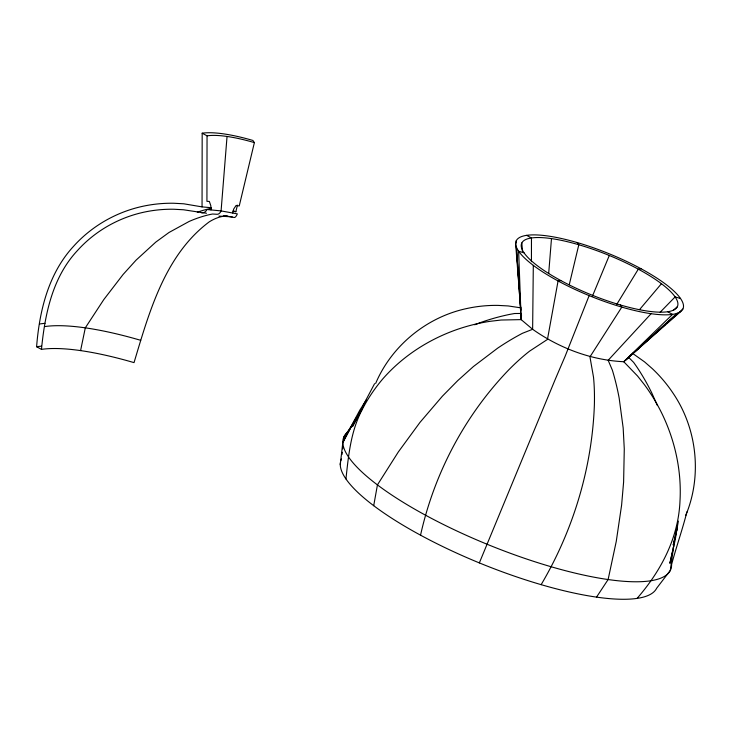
<?xml version="1.0" encoding="UTF-8"?>
<svg xmlns="http://www.w3.org/2000/svg" width="732" height="732" viewBox="0 0 732 732"><rect width="100%" height="100%" fill="white"/><g stroke="black" fill="none" stroke-linecap="round" stroke-linejoin="round"><path stroke-width="1.1" d="M211.411 207.742L202.05 206.882L202.178 133.197A90.054 23.159 22 0 1 252.897 140.453L254.379 142.603L239.236 205.957L236.162 205.39L233.673 209.068L232.721 213.03M202.178 133.197L207.046 135.832L206.927 201.327L209.37 201.456L210.825 205.747L210.944 209.91M531.432 261.69L531.469 237.973L526.61 235.338M533.308 265.368L532.631 329.29C559.175 348.039 591.117 360.199 623.765 361.718L637.545 376.01L644.325 384.565A173.585 153.601 81.6 0 1 662.552 414.843C675.261 441.579 681.693 471.399 679.991 501.017C678.408 538.047 661.06 570.814 637.087 598.401M227.048 136.454L221.082 210.907A6.002 4.017 -81.9 0 1 217.02 214.284L212.545 214.019L209.471 214.632A215.171 143.92 -81.9 0 0 189.094 221.476L169 232.483L155.751 242.136L136.079 260.135L123.095 274.482L103.816 299.553L85.305 327.845L80.584 350.601M548.68 273.576L551.48 238.605M373.704 505.693L377.438 484.886L398.327 451.955L419.976 422.391L442.375 396.213L457.729 380.622L473.412 366.54L497.568 348.222A221.165 154.26 -53 0 1 522.474 333.28L532.631 329.29L521.166 319.619L521.523 315.51M674.09 542.824L670.32 570.393L656.622 588.29A170.346 43.801 22 0 1 486.24 565.69A170.346 43.801 22 0 1 340.371 462.661M340.261 464.664L342.823 442.421L354.517 420.735L361.114 410.46L352.44 426.628L363.85 405.061M677.109 525.393L676.203 533.225L673.22 545.102L677.109 527.351L675.325 539.383L669.89 563.311L672.708 550.427M342.009 454.499L342.274 452.257M342.658 448.89L342.924 446.639M343.436 442.155L344.095 436.537L354.059 422.639M345.943 478.938C348.478 455.615 350.756 431.624 361.754 410.46C367.446 399.178 374.51 388.655 382.68 379.03C402.197 356.64 427.799 339.968 455.679 329.967A173.585 156.291 -34.6 0 1 490.166 321.311L501.1 320.03L521.166 319.619L518.631 251.232L524.03 252.805M226.215 216.105L223.196 216.315A167.564 58.816 -73.7 0 0 209.306 221.814C164.947 254.864 149.2 312.097 134.029 362.624A164.343 42.255 22 0 0 41.468 349.374L36.6 346.739C39.427 310.771 48.468 273.365 73.667 246.19C91.601 226.252 115.821 212.298 141.971 206.47A173.585 153.601 81.6 0 1 173.731 203.249L183.741 203.798L202.05 206.882M41.468 349.374C44.908 314.184 52.448 277.181 77.482 250.518C94.73 231.349 118.044 217.953 143.188 212.344A167.564 148.276 81.6 0 1 173.841 209.242L183.494 209.773L206.488 213.259M677.109 527.351L676.203 533.225L678.372 521.129M673.175 548.286L673.641 546.136M232.831 211.155L235.86 211.722L237.433 205.143M569.249 284.757L578.811 244.753L577.328 242.603M686.927 511.869C682.425 529.593 676.322 546.841 671.592 564.518A176.348 45.347 22 0 1 486.798 544.123A176.348 45.347 22 0 1 348.148 431.807L359.888 410.039L366.476 399.782M420.543 535.174C434.241 473.467 464.811 415.483 508.694 369.925A173.585 67.426 -61.6 0 1 529.666 351.086L547.454 339.438L558.068 280.96L560.84 280.548M685.683 515.52C702.253 476.065 697.157 428.888 673.266 393.496A173.585 156.291 -34.6 0 0 652.313 368.654L644.618 361.928L632.521 353.327M589.15 295.618L565.095 356.356A221.165 4.474 -67.7 0 0 555.213 379.45L479.341 562.908M592.389 296.259L609.298 255.486M375.644 383.458C391.574 345.824 426.472 317.203 466.403 308.611A173.585 153.601 81.6 0 1 498.153 305.4L508.173 305.939L520.964 307.87M363.209 405.189L374.574 383.705M342.823 442.421L351.525 425.997M541.14 584.658C573.193 530.352 592.023 468.141 594.375 405.089A173.585 60.93 -73.7 0 0 593.524 377.291L589.955 356.877L621.816 307.111L620.333 304.96M616.811 304.283L638.304 269.166L641.076 268.763M361.114 410.46L357.747 415.666L362.047 409.463M596.534 597.12L608.118 579.534L616.262 541.378L621.605 505.126L623.609 482.022L624.277 448.963L623.17 427.982L619.171 398.117A221.165 147.928 -81.9 0 0 612.364 370.163L608.164 360.281L651.105 313.699M639.503 309.673L661.417 283.714M660.145 312.244L675.114 296.918L680.513 298.491M680.797 311.448L625.357 360.245L677.329 313.241L623.765 361.718L672.534 314.376L667.676 311.74M623.765 361.718L659.944 329.391M673.065 310.524L677.31 306.754A84.043 21.612 22 0 0 569.121 242.127A84.043 21.612 22 0 0 552.276 275.69A84.043 21.612 22 0 0 677.31 306.754M662.497 327.131L665.04 324.871M667.584 322.602L682.865 309.032A90.054 23.159 22 0 0 566.952 239.794A90.054 23.159 22 0 0 548.899 275.744A90.054 23.159 22 0 0 682.865 309.032M474.684 324.779L479.991 322.739A221.165 213.68 26.7 0 1 509.481 314.44L514.541 313.516L520.681 313.461M211.054 208.382L209.297 208.73A221.165 147.928 -81.9 0 0 197.292 212.234M218.95 216.105L232.2 216.855M223.699 215.803L227.798 216.169M225.621 215.885L234.167 217.477A6.002 2.104 -73.7 0 0 237.342 213.872L221.082 210.907L206.918 209.517A6.002 5.316 81.6 0 1 201.254 212.765M234.185 211.191L235.86 211.722M628.541 357.289L633.628 362.377L636.602 366.595A221.165 213.68 26.7 0 1 651.956 393.294L657.4 405.528M515.63 243.683L520.818 310.743M521.834 242.96L522.428 250.92M516.28 240.682L516.444 242.96M518.64 278.993L516.417 247.224L521.166 319.619M518.805 281.262L519.354 289.204M519.519 291.473L520.077 299.415M520.315 302.819L520.791 309.627M340.783 460.767A170.346 43.801 22 0 1 341.487 458.991M207.046 135.832A84.043 21.612 22 0 1 254.379 142.603M44.753 326.573A170.346 43.801 22 0 1 140.69 340.307M39.885 323.937A176.348 45.347 22 0 1 44.972 323.361M36.6 346.739A170.346 43.801 22 0 1 41.514 346.181M521.34 317.569L521.083 314.156L521.34 317.569"/></g></svg>
